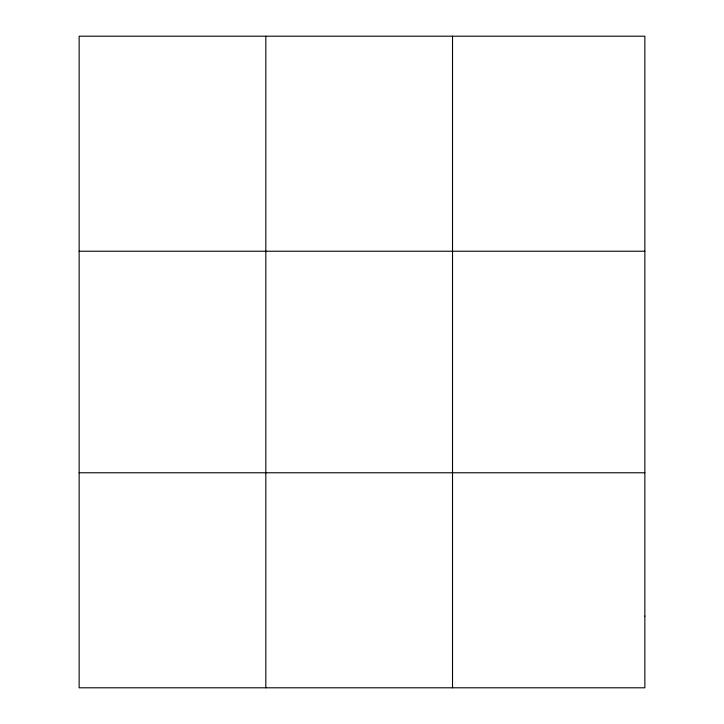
<?xml version="1.0" encoding="UTF-8"?>
<svg xmlns="http://www.w3.org/2000/svg" width="724" height="724" viewBox="0 0 724 724"><rect width="100%" height="100%" fill="white"/><g stroke="black" fill="none" stroke-linecap="round" stroke-linejoin="round"><path stroke-width="1.09" d="M265.826 687.8L265.826 36.2M452.518 687.8L452.518 36.2M79.142 251.228L644.858 251.228M79.142 472.772L644.858 472.772M644.858 616.124L644.858 687.8L79.142 687.8L79.142 36.2L644.858 36.2L644.858 616.124"/></g></svg>
